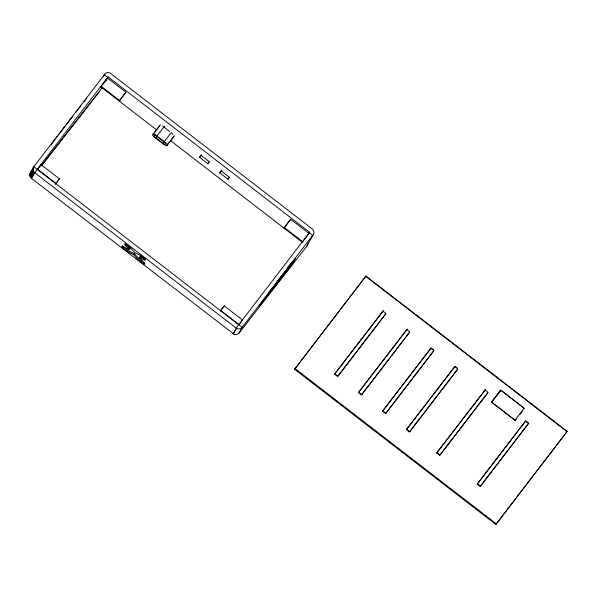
<?xml version="1.0" encoding="UTF-8"?>
<svg xmlns="http://www.w3.org/2000/svg" width="597" height="597" viewBox="0 0 597 597"><rect width="100%" height="100%" fill="white"/><g stroke="black" fill="none" stroke-linecap="round" stroke-linejoin="round"><path stroke-width="0.9" d="M29.85 175.048L30.38 172.884L33.813 166.697L104.878 74.043A4.045 3.978 28.7 0 1 110.527 73.371L312.231 228.935A4.336 4.254 28.7 0 1 313.037 234.942L307.022 245.927L239.016 333.096L237.21 334.387L234.427 334.507L31.589 178.473L30.462 177.197L29.85 175.048L32.984 169.324L33.514 167.167M307.91 243.337L307.022 245.927M160.235 124.855L152.66 135.071A4.291 0.791 38 0 0 154.802 137.429L162.996 143.765A4.269 0.791 38 0 0 166.757 145.675L174.309 135.765M29.977 173.928L33.813 166.697L242.151 327.372L239.016 333.096M29.872 174.481L33.007 168.764M29.895 175.608L32.984 169.324M30.014 176.16L33.029 169.884M30.208 176.69L33.335 170.973L33.148 170.436M30.462 177.197L33.596 171.481L33.335 170.973M30.783 177.667L33.917 171.951L33.596 171.481M31.163 178.093L34.29 172.376L33.917 171.951M31.589 178.473L34.723 172.749L37.335 169.406M51.267 145.064L52.305 143.161M55.193 184.51L59.446 178.816L41.081 164.653L39.544 166.876M103.587 76.394L104.878 74.043M125.863 92.199L119.221 101.012L125.863 92.199L107.497 78.035L100.863 86.856L156.735 129.997M101.699 88.64L102.109 87.871L41.529 165.526M106.065 80.662L108.132 76.886L309.627 232.293L309 233.442L302.358 242.263L170.757 140.817M154.198 135.989L154.616 135.22A2.321 0.433 38 0 1 156.66 136.258L164.16 142.049A2.321 0.433 38 0 1 165.608 143.75L165.22 144.481A2.321 0.433 38 0 1 163.675 143.817L155.369 137.414A2.321 0.433 38 0 1 154.198 135.989L155.31 134.571M199.585 157.324L200.771 155.153L209.062 161.541L207.868 163.72L199.585 157.324L201.667 154.645M219.778 172.899L220.965 170.727L229.255 177.122L228.069 179.294L219.778 172.899L221.868 170.227M224.226 305.903L220.711 310.485L239.069 324.641L242.583 320.059L224.226 305.903L220.517 310.903M290.642 219.278L284 228.099L290.642 219.278L309 233.442M232.905 333.738L238.546 324.596M233.382 334.059L236.509 328.335A4.425 4.343 28.7 0 0 242.151 327.372L313.037 234.942M292.903 263.21L295.493 258.471L261.71 302.38L259.255 306.373L291.343 265.329C295.627 258.897 286.903 267.023 287.015 268.986M294.612 369.274L365.909 276.098L567.15 431.303L566.725 432.079L495.846 524.479L294.612 369.274L365.909 276.098M495.846 524.479L567.15 431.303M30.38 172.884L31.828 170.943M52.491 142.899L53.476 141.564M54.036 140.832L55.155 139.377M56.267 137.922L57.387 136.459M58.506 135.004L65.207 126.265M66.327 124.81L73.028 116.064M75.819 112.423L80.849 105.87M84.199 101.497L85.565 99.714M37.23 169.332L108.132 76.886M41.081 164.653L37.574 169.235L55.931 183.398L59.446 178.816M238.733 324.738L309.627 232.293M334.566 374.125L383.274 310.836L334.566 374.125L337.596 376.461L337.969 376.2L334.939 373.864M337.596 376.461L385.931 313.432L382.901 311.097M338.536 375.468L385.744 313.91M358.439 392.535L407.139 329.245L358.439 392.535L361.469 394.871L361.842 394.61L390.505 357.237M361.469 394.871L409.803 331.842L406.773 329.507M391.625 355.767L409.609 332.32M382.535 411.191L430.862 348.17L431.235 347.909L382.535 411.191L385.565 413.534L385.931 413.273L433.706 350.984M385.565 413.534L433.892 350.506L430.862 348.17M406.4 429.601L454.735 366.58L455.108 366.319L406.4 429.601L409.43 431.944L409.803 431.683L457.571 369.394M409.43 431.944L457.765 368.916L454.735 366.58M436.698 452.966L485.398 389.684L436.698 452.966L439.728 455.31L440.101 455.048L437.071 452.713M439.728 455.31L488.062 392.281L485.025 389.945M440.661 454.317L487.868 392.759M491.637 401.923L500.562 390.281M491.353 402.46L500.846 390.087M491.637 402.206L514.972 420.206L491.637 402.206L500.868 390.229L524.203 408.229M514.972 420.206L524.106 408.288L500.868 390.229M519.972 414.512L522.203 411.602M515.226 420.87L516.345 419.415M477.093 484.122L525.427 421.101L528.457 423.437L528.823 423.176L480.495 486.204L477.466 483.868L477.093 484.122L480.122 486.465L528.457 423.437M477.466 483.868L525.793 420.84M102.52 84.729L106.938 79.058M37.372 169.652L38.462 168.264M42.253 164.824L99.408 91.565M152.645 134.825L159.802 125.646M153.078 134.034A4.269 0.791 38 0 1 156.921 136.004L164.638 126.124M155.989 137.907L157.093 136.489M156.921 136.004L164.212 141.631L171.376 132.452M163.175 143.452L164.279 142.026M166.757 145.675L173.921 136.489M125.997 244.486L129.959 248.867L129.258 249.762L125.295 245.389L125.997 244.486A4.44 0.821 38 0 1 125.519 243.904M129.258 249.762L122.497 246.337A4.567 0.843 38 0 0 122.527 247.673A4.567 0.843 38 0 0 126.892 251.203L127.594 250.3L134.362 253.725L139.668 259.591A4.567 0.843 38 0 0 144.728 263.15M126.892 251.203L133.661 254.628L134.362 253.725M207.868 163.72L209.435 161.712M133.661 254.628L138.967 260.486A4.567 0.843 38 0 0 143.459 263.792A4.567 0.843 38 0 0 144.496 263.284L139.191 257.426L140.616 258.143L141.317 257.247L144.773 258.994A4.44 0.821 38 0 0 145.414 259.277M138.967 260.486L139.668 259.591M140.616 258.143L144.071 259.896L144.773 258.994M228.069 179.294L229.636 177.287M268.829 292.291L272.239 287.926M276.784 282.097L277.926 280.642M279.06 279.187L285.873 270.448M85.819 99.393L86.849 98.109M167.145 144.944L167.033 144.377A4.283 0.791 38 0 0 165.317 142.534L164.212 141.631M128.452 248.106L129.959 248.867M236.509 328.335L34.29 172.376M141.317 257.247L139.892 256.523L140.161 257.001M104.303 74.774L107.721 77.409M309.224 232.815L312.641 235.449M365.7 276.374L566.934 431.579M169.757 131.564L163.914 127.057A2.321 0.433 38 0 0 163.436 126.706M101.177 86.281L119.534 100.445M284.314 227.532L302.672 241.688M432.444 348.842L433.661 349.782M455.712 366.789L456.921 367.722M526.405 421.31L528.218 422.713M291.896 262.643L292.814 263.352M291.761 262.829L292.679 263.538M291.597 263.061L292.515 263.77M291.403 263.329L292.321 264.038M291.179 263.628L292.097 264.337M290.94 263.949L291.858 264.658M290.679 264.284L291.605 264.986M290.426 264.62L291.343 265.329M259.173 304.671L260.091 305.38M358.812 392.274L361.842 394.61M382.901 410.937L385.931 413.273M406.773 429.347L409.803 431.683M295.008 368.558L496.241 523.763M125.295 245.389A4.44 0.821 38 0 1 125.855 244.352A4.44 0.821 38 0 1 130.825 248.188L134.788 252.561L139.676 255.031A4.44 0.821 38 0 1 144.638 258.867A4.44 0.821 38 0 1 144.071 259.896M127.594 250.3A4.567 0.843 38 0 1 122.437 245.539M162.205 125.997A2.321 0.433 38 0 1 162.548 126.154M171.824 133.191A2.321 0.433 38 0 1 172.54 133.907M172.846 134.4A2.321 0.433 38 0 1 172.839 134.482"/></g></svg>
